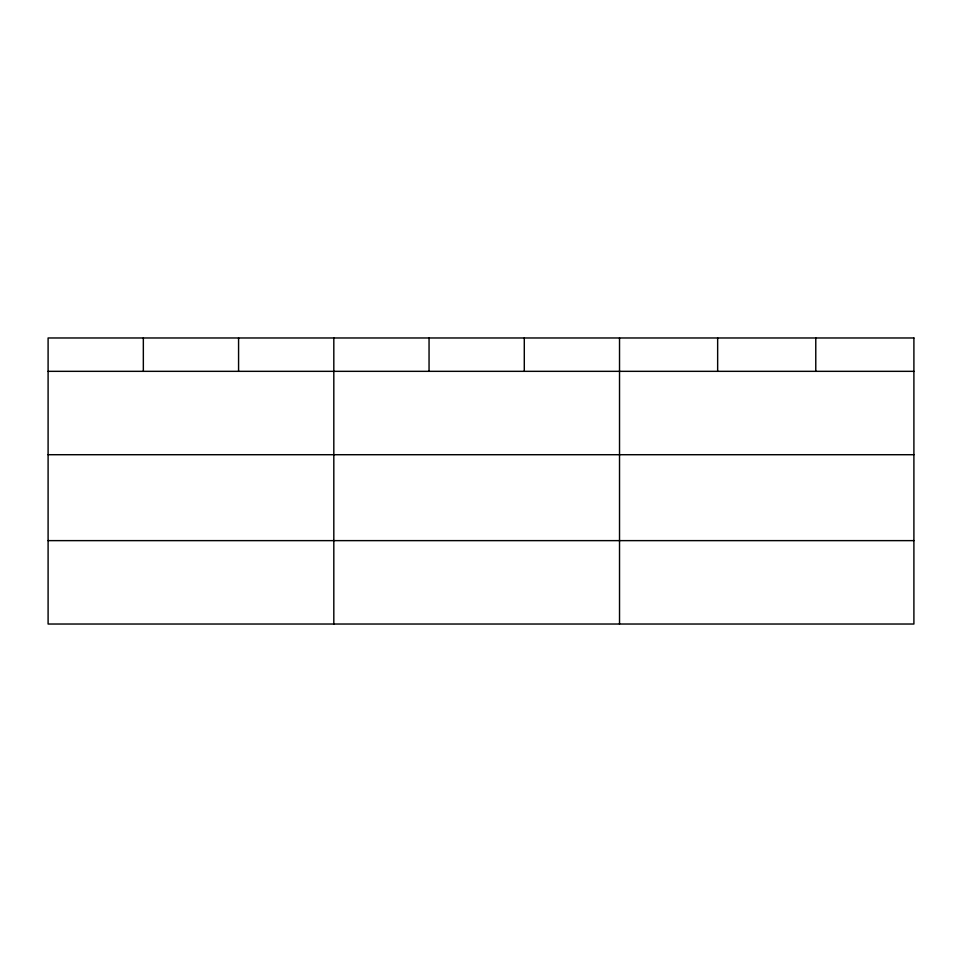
<?xml version="1.0" encoding="UTF-8"?>
<svg xmlns="http://www.w3.org/2000/svg" width="962" height="962" viewBox="0 0 962 962"><rect width="100%" height="100%" fill="white"/><g stroke="black" fill="none" stroke-linecap="round" stroke-linejoin="round"><path stroke-width="1.44" d="M48.1 371.332L913.9 371.332M48.1 454.713L913.9 454.713M48.1 540.632L913.9 540.632M815.776 337.975L815.776 371.332M717.652 337.975L717.652 371.332M619.528 337.975L619.528 624.025M524.29 337.975L524.29 371.332M429.052 337.975L429.052 371.332M333.814 337.975L333.814 624.025M238.576 337.975L238.576 371.332M143.338 337.975L143.338 371.332M913.9 337.975L48.1 337.975L48.1 624.025L913.9 624.025L913.9 337.975"/></g></svg>
